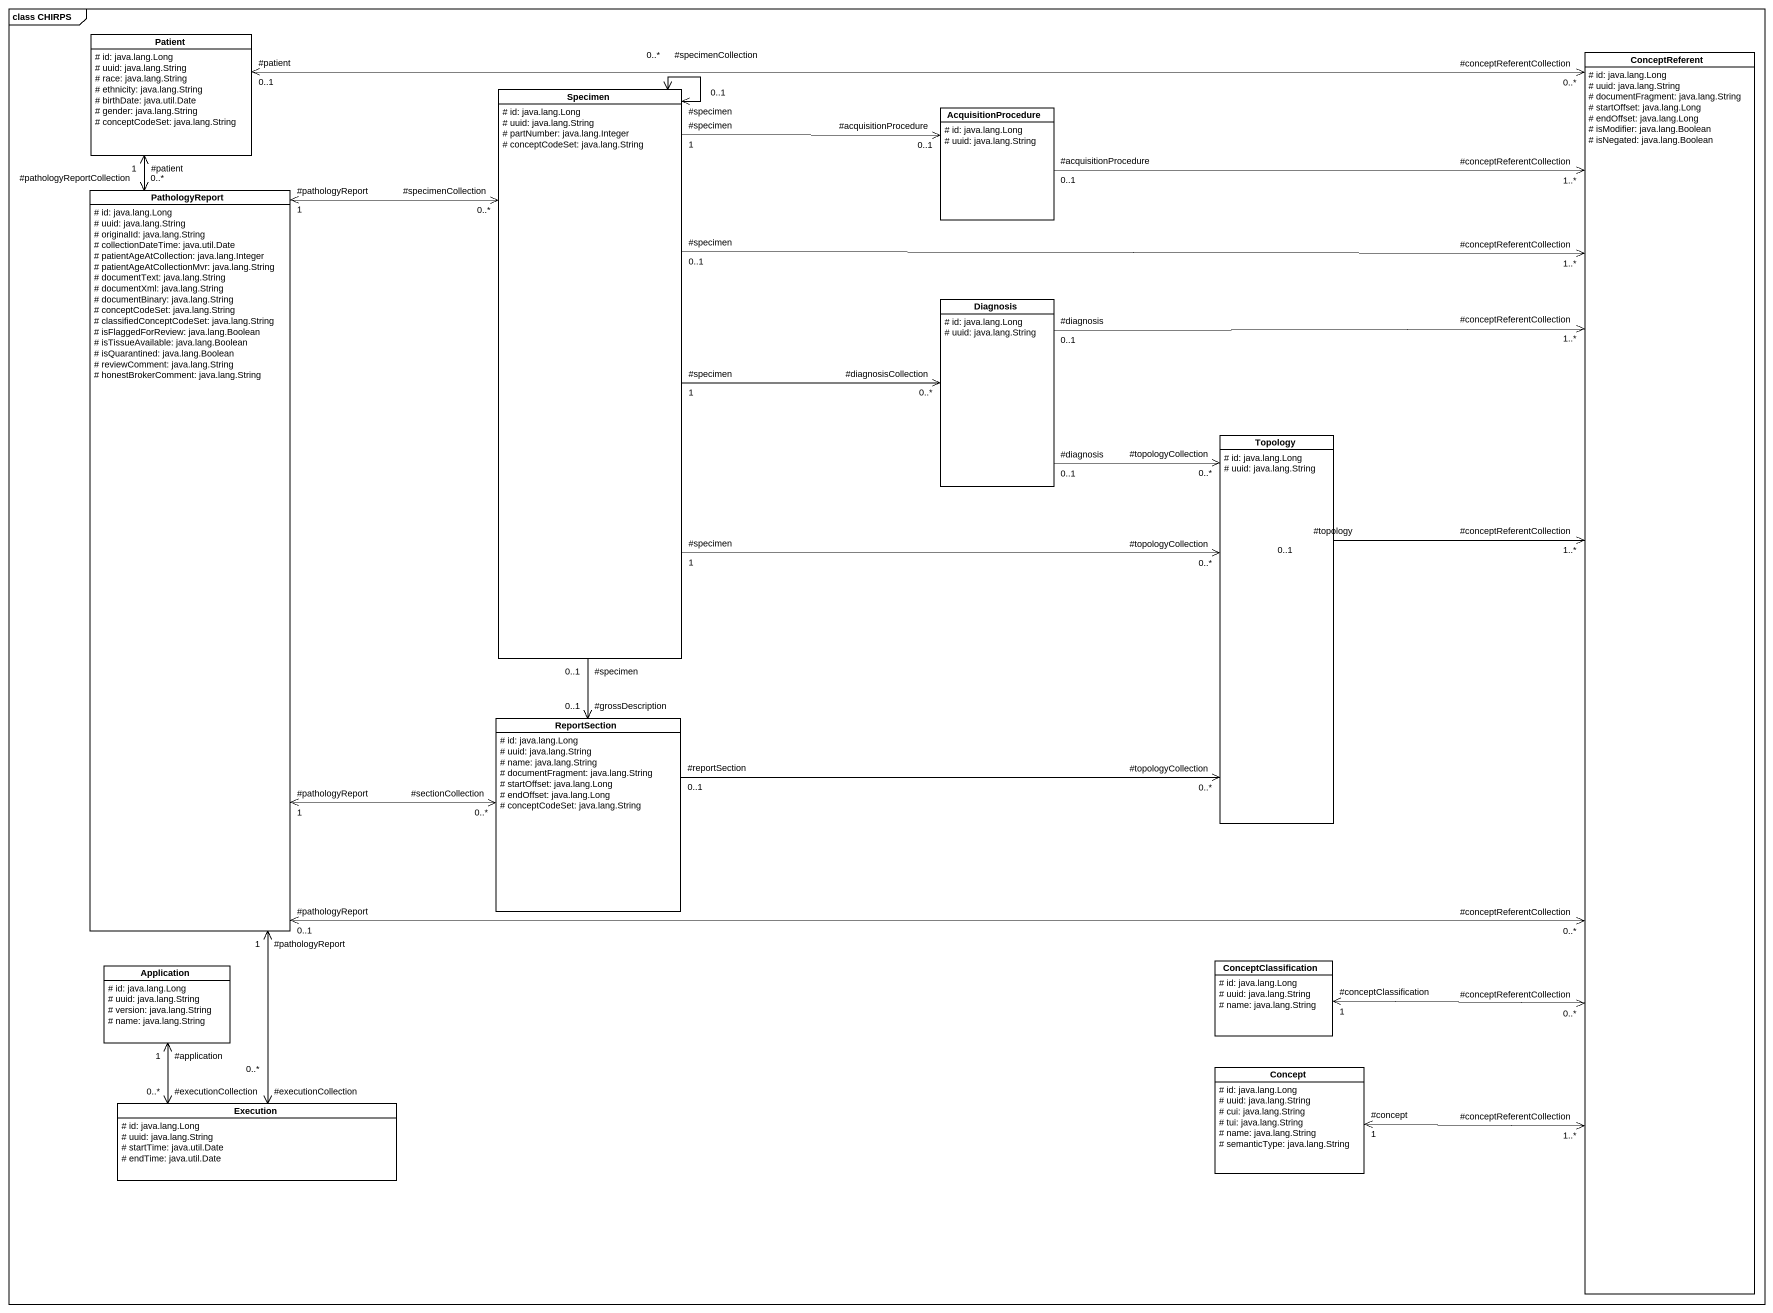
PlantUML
@startuml
mainframe class CHIRPS
hide circle
hide empty members
skinparam classAttributeIconSize 0
class Patient {
  # id: java.lang.Long
  # uuid: java.lang.String
  # race: java.lang.String
  # ethnicity: java.lang.String
  # birthDate: java.util.Date
  # gender: java.lang.String
  # conceptCodeSet: java.lang.String
}
class Specimen {
  # id: java.lang.Long
  # uuid: java.lang.String
  # partNumber: java.lang.Integer
  # conceptCodeSet: java.lang.String
}
class ConceptReferent {
  # id: java.lang.Long
  # uuid: java.lang.String
  # documentFragment: java.lang.String
  # startOffset: java.lang.Long
  # endOffset: java.lang.Long
  # isModifier: java.lang.Boolean
  # isNegated: java.lang.Boolean
}
class AcquisitionProcedure {
  # id: java.lang.Long
  # uuid: java.lang.String
}
class PathologyReport {
  # id: java.lang.Long
  # uuid: java.lang.String
  # originalId: java.lang.String
  # collectionDateTime: java.util.Date
  # patientAgeAtCollection: java.lang.Integer
  # patientAgeAtCollectionMvr: java.lang.String
  # documentText: java.lang.String
  # documentXml: java.lang.String
  # documentBinary: java.lang.String
  # conceptCodeSet: java.lang.String
  # classifiedConceptCodeSet: java.lang.String
  # isFlaggedForReview: java.lang.Boolean
  # isTissueAvailable: java.lang.Boolean
  # isQuarantined: java.lang.Boolean
  # reviewComment: java.lang.String
  # honestBrokerComment: java.lang.String
}
class Diagnosis {
  # id: java.lang.Long
  # uuid: java.lang.String
}
class Topology {
  # id: java.lang.Long
  # uuid: java.lang.String
}
class ReportSection {
  # id: java.lang.Long
  # uuid: java.lang.String
  # name: java.lang.String
  # documentFragment: java.lang.String
  # startOffset: java.lang.Long
  # endOffset: java.lang.Long
  # conceptCodeSet: java.lang.String
}
class Application {
  # id: java.lang.Long
  # uuid: java.lang.String
  # version: java.lang.String
  # name: java.lang.String
}
class ConceptClassification {
  # id: java.lang.Long
  # uuid: java.lang.String
  # name: java.lang.String
}
class Concept {
  # id: java.lang.Long
  # uuid: java.lang.String
  # cui: java.lang.String
  # tui: java.lang.String
  # name: java.lang.String
  # semanticType: java.lang.String
}
class Execution {
  # id: java.lang.Long
  # uuid: java.lang.String
  # startTime: java.util.Date
  # endTime: java.util.Date
}
Patient "#patient\n0..1" <-right-> "#conceptReferentCollection\n0..*" ConceptReferent
Patient "#patient\n1" <--> "#pathologyReportCollection\n0..*" PathologyReport
Specimen "#specimen\n0..1" <--> "#specimenCollection\n0..*" Specimen
Specimen "#specimen\n0..1" -right-> "#conceptReferentCollection\n1..*" ConceptReferent
Specimen "#specimen\n1" -right-> "#acquisitionProcedure\n0..1" AcquisitionProcedure
Specimen "#specimen\n1" -right-> "#diagnosisCollection\n0..*" Diagnosis
Specimen "#specimen\n1" -right-> "#topologyCollection\n0..*" Topology
Specimen "#specimen\n0..1" --> "#grossDescription\n0..1" ReportSection
ConceptReferent "#conceptReferentCollection\n0..*" <--> "#conceptClassification\n1" ConceptClassification
AcquisitionProcedure "#acquisitionProcedure\n0..1" --> "#conceptReferentCollection\n1..*" ConceptReferent
PathologyReport "#pathologyReport\n1" <-right-> "#specimenCollection\n0..*" Specimen
PathologyReport "#pathologyReport\n0..1" <-right-> "#conceptReferentCollection\n0..*" ConceptReferent
PathologyReport "#pathologyReport\n1" <--> "#sectionCollection\n0..*" ReportSection
PathologyReport "#pathologyReport\n1" <--> "#executionCollection\n0..*" Execution
Diagnosis "#diagnosis\n0..1" -right-> "#conceptReferentCollection\n1..*" ConceptReferent
Diagnosis "#diagnosis\n0..1" --> "#topologyCollection\n0..*" Topology
Topology "#topology\n0..1" -right-> "#conceptReferentCollection\n1..*" ConceptReferent
ReportSection "#reportSection\n0..1" -right-> "#topologyCollection\n0..*" Topology
Application "#application\n1" <--> "#executionCollection\n0..*" Execution
Concept "#concept\n1" <-up-> "#conceptReferentCollection\n1..*" ConceptReferent
@enduml
